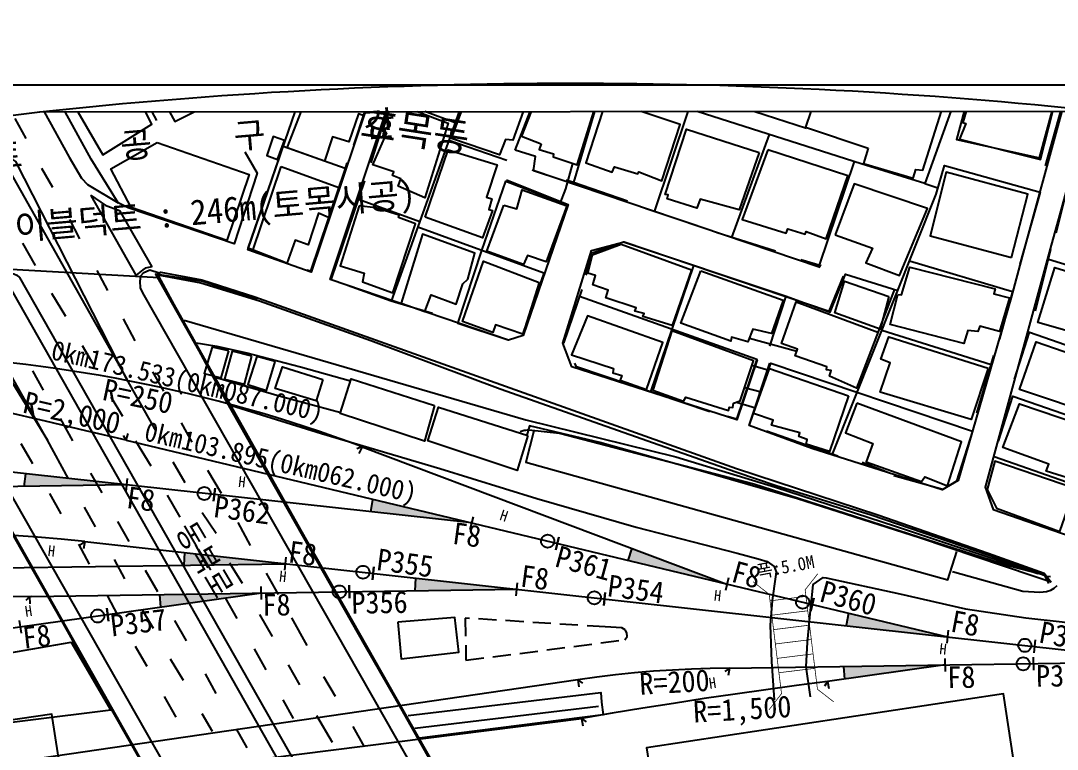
# Model space of a CAD drawing. Header units: millimetres. Extents: x 2406 to 3202, y 1103 to 1810.
# Drawn here: x 2837 to 2980, y 1527.4 to 1628 of the extents above; entities that cross this region are included whole.
import ezdxf
from ezdxf.enums import TextEntityAlignment as Align
from ezdxf.xclip import XClip

# ---------------------------------------------------------------- set-up
doc = ezdxf.new("R2010")
doc.units = ezdxf.units.MM
doc.header["$LTSCALE"] = 10
doc.header["$MEASUREMENT"] = 0
doc.header["$XCLIPFRAME"] = 2
doc.linetypes.add('HIDDEN', pattern=[0.375, 0.25, -0.125])
doc.layers.add('TX-PAPR', color=2, linetype='Continuous', plot=False)
doc.layers.add('TZ-BASE', color=253, linetype='Continuous')
doc.styles.get("Standard").update_dxf_attribs({"font": 'GulimChe.ttf'})

# ---------------------------------------------------------------- blocks, each defined once
blk = doc.blocks.new('JD-222')
at = {"layer": 'TZ-BASE'}
for points in [[(381.22, 117.31), (381.03, 115.55), (395.18, 115.76)], [(429.14, 113.77), (428.84, 112.05), (442.79, 110.51)], [(403.13, 106.43), (403.04, 104.68), (417.08, 104.89)], [(477.99, 102.08), (464.85, 107.03), (464.33, 105.35)], [(449.01, 101.36), (435.06, 102.9), (434.97, 101.16)], [(399.71, 100.63), (399.84, 98.89), (413.75, 100.84)]]:
    blk.add_hatch(color=256, dxfattribs=at).paths.add_polyline_path(points)
h = blk.add_hatch(color=256, dxfattribs=at)
h.paths.add_polyline_path([(525.47, 92.92), (525.28, 91.17), (539.43, 91.38)])
h.paths.add_polyline_path([(494.77, 98.07), (494.47, 96.34), (508.43, 94.8)])
h.paths.add_polyline_path([(508.13, 90.91), (494.09, 90.7), (494.23, 88.96)])
for p, q in [((442.79, 110.51), (333.78, 122.55)), ((395.07, 121.92), (394.71, 122.6)), ((395.07, 121.92), (395.36, 122.88)), ((395.07, 121.92), (508.43, 94.8)), ((427.64, 121.02), (426.91, 120.76)), ((427.64, 121.02), (427.2, 120.12)), ((427.64, 121.02), (477.99, 102.08)), ((381.03, 115.55), (381.22, 117.31)), ((395.08, 114.87), (395.28, 116.66)), ((395.18, 115.76), (337.52, 114.91)), ((407.35, 115.32), (407.16, 113.54)), ((407.16, 113.54), (407.35, 115.32)), ((428.84, 112.05), (429.14, 113.77)), ((442.58, 109.63), (443, 111.38)), ((389.39, 107.95), (388.76, 107.51)), ((389.39, 107.95), (389.22, 106.96)), ((389.39, 107.95), (566.25, 88.41)), ((454.82, 108.55), (454.4, 106.8)), ((454.4, 106.8), (454.82, 108.55)), ((403.13, 106.43), (403.04, 104.67)), ((464.85, 107.03), (464.33, 105.35)), ((377.75, 104.31), (417.08, 104.89)), ((416.98, 104), (417.18, 105.78)), ((416.98, 104), (417.18, 105.78)), ((429.26, 104.45), (429.06, 102.66)), ((429.06, 102.66), (429.26, 104.45)), ((413.76, 99.94), (413.73, 101.74)), ((413.76, 99.94), (413.73, 101.74)), ((425.88, 101.92), (425.91, 100.12)), ((425.91, 100.12), (425.88, 101.92)), ((434.97, 101.16), (435.06, 102.9)), ((448.91, 100.47), (449.11, 102.26)), ((478.2, 102.96), (477.78, 101.21)), ((413.75, 100.84), (366.61, 94.21)), ((381.75, 100.37), (381.23, 99.8)), ((381.75, 100.37), (381.79, 99.37)), ((382.08, 100.37), (449.01, 101.36)), ((399.71, 100.63), (399.84, 98.89)), ((461.19, 100.92), (460.99, 99.14)), ((460.99, 99.14), (461.19, 100.92)), ((392.42, 98.75), (392.67, 96.97)), ((392.67, 96.97), (392.42, 98.75)), ((489.59, 98.38), (490.01, 100.13)), ((490.01, 100.13), (489.59, 98.38)), ((494.77, 98.07), (494.47, 96.34)), ((380.64, 95.28), (380.39, 97.06)), ((508.53, 95.7), (508.33, 93.91)), ((520.41, 92.57), (520.6, 94.36)), ((520.41, 92.57), (520.6, 94.36)), ((520.41, 92.57), (520.6, 94.36)), ((508.15, 90.01), (508.12, 91.81)), ((520.27, 91.99), (520.3, 90.19)), ((520.27, 91.99), (520.3, 90.19)), ((478.33, 90.47), (477.7, 90.03)), ((478.33, 90.47), (478.16, 89.48)), ((478.33, 90.47), (539.43, 91.38)), ((508.13, 90.91), (491.86, 88.62)), ((494.09, 90.7), (494.23, 88.96)), ((457.43, 88.87), (286.31, 63.81)), ((457.43, 88.87), (286.31, 63.81)), ((457.43, 88.87), (286.31, 63.81)), ((457.43, 88.87), (457.58, 87.88)), ((457.43, 88.87), (458.05, 88.41)), ((491.86, 88.62), (491.44, 87.97)), ((491.86, 88.62), (492.07, 87.65)), ((414.95, 78.1), (457.94, 83.52)), ((414.95, 78.1), (457.94, 83.52)), ((414.95, 78.1), (457.94, 83.52)), ((457.94, 83.52), (458.09, 82.53)), ((457.94, 83.52), (458.56, 83.06))]:
    blk.add_line(p, q, dxfattribs=at)
for points, elevation in [([(454.97, 154.61), (455.75, 156.64), (456.75, 160.13)], 55), ([(481.09, 136.03), (487.65, 134.23)], 52), ([(404.48, 135.42), (407.58, 134.92), (411.74, 133.98), (419.16, 132.05), (426.05, 130.11)], 46), ([(481.45, 132.27), (483.78, 131.58)], 51), ([(480.41, 129.19), (482.71, 128.61)], 50), ([(479.31, 127.19), (481.92, 126.4)], 49), ([(449.47, 123.12), (450.03, 123.31), (450.24, 123.34), (450.46, 123.36), (450.66, 123.36), (454.88, 122.89), (481.71, 115.93), (516.94, 104.59), (521.42, 103.43), (521.87, 103.26), (522.12, 103.17), (522.65, 103.12)], 46)]:
    blk.add_lwpolyline(points, dxfattribs=dict(at, elevation=elevation))
at = {"layer": 'TZ-BASE', "const_width": 0.1}
for points in [[(490.53, 103.5), (488.79, 101.28), (490.49, 87.56), (492.72, 85.83)], [(481.61, 102.4), (483.83, 100.66), (485.53, 86.95), (483.8, 84.72)], [(481.61, 102.4), (483.83, 100.66), (485.53, 86.95), (483.8, 84.72)], [(483.94, 99.76), (488.91, 100.38)], [(483.94, 99.76), (488.91, 100.38)], [(484.19, 97.78), (489.15, 98.39)], [(484.19, 97.78), (489.15, 98.39)], [(484.44, 95.79), (489.4, 96.41)], [(484.44, 95.79), (489.4, 96.41)], [(484.68, 93.81), (489.64, 94.42)], [(484.68, 93.81), (489.64, 94.42)], [(484.68, 93.81), (489.64, 94.42)], [(484.68, 93.81), (489.64, 94.42)], [(484.68, 93.81), (489.64, 94.42)], [(484.68, 93.81), (489.64, 94.42)], [(484.93, 91.82), (489.89, 92.44)], [(484.93, 91.82), (489.89, 92.44)], [(484.93, 91.82), (489.89, 92.44)], [(484.93, 91.82), (489.89, 92.44)], [(484.93, 91.82), (489.89, 92.44)], [(484.93, 91.82), (489.89, 92.44)], [(485.17, 89.84), (490.14, 90.45)], [(485.17, 89.84), (490.14, 90.45)], [(485.17, 89.84), (490.14, 90.45)], [(485.17, 89.84), (490.14, 90.45)], [(485.17, 89.84), (490.14, 90.45)], [(485.17, 89.84), (490.14, 90.45)], [(485.42, 87.85), (490.38, 88.47)], [(485.42, 87.85), (490.38, 88.47)], [(485.42, 87.85), (490.38, 88.47)], [(485.42, 87.85), (490.38, 88.47)], [(485.42, 87.85), (490.38, 88.47)], [(485.42, 87.85), (490.38, 88.47)]]:
    blk.add_lwpolyline(points, dxfattribs=at)
at = {"layer": 'TZ-BASE', "flags": 128}
blk.add_lwpolyline([(326.07, 58.3), (387.41, 67.49), (384.82, 84.11), (323.66, 75.19)], close=True, dxfattribs=at)
at = {"layer": 'TZ-BASE', "linetype": 'Continuous'}
for points in [[(513.02, 178.92, 61.57), (505.32, 157.36, 61.3), (496.54, 160.08, 61.42), (460.24, 171.67, 61.12), (445.13, 175.75, 61.12), (442.38, 178.87, 61.09)], [(417.01, 146.47, 54.38), (411.93, 148.42, 54.35), (422.26, 178.52, 58.57)], [(399.32, 166.05, 57.25), (393.24, 177.1, 56.77)], [(421.39, 175.99, 58.21), (429.87, 173.12, 57.63), (426.45, 162.66, 57.02)], [(444.39, 176.59, 61.11), (431.67, 141.12, 53.86), (425.63, 143.27, 53.86)], [(448.77, 161.95, 58.71), (453.24, 173.56, 61.12)], [(511.41, 174.4, 61.51), (524.8, 170.02, 57.37), (521.9, 159.79, 56.11)], [(460.95, 171.44, 61.13), (456.8, 157.5, 57.85), (455.8, 157.81, 57.85)], [(428.92, 160.24, 56.63), (431.95, 170, 59.48)], [(440.51, 165.75, 58.9), (431.64, 169, 59.19)], [(468.01, 153.47, 58.04), (472.77, 167.67, 61.22)], [(416.96, 163.3, 57.33), (415.39, 163.83, 57.33), (414.52, 161.25, 57.33), (415.96, 160.68, 57.33), (416.96, 163.3, 57.33)], [(447.6, 160.52, 58.81), (439.63, 163.31, 58.4)], [(478.69, 149.9, 57.67), (483.88, 164.12, 61.32)], [(425.56, 160.24, 57.18), (425.29, 159.44, 57.18), (416.75, 162.47, 56.32)], [(453.11, 158.5, 58.59), (451.31, 159.12, 58.59), (451.6, 161.11, 58.59), (448.77, 161.95, 58.71)], [(490.77, 146.09, 57.77), (495.59, 160.39, 61.42)], [(425.29, 159.44, 57.18), (420.51, 145.28, 53.99), (420.02, 145.42, 53.99)], [(492.57, 119.99, 51.25), (506.87, 155.88, 56.51), (508.01, 159.87, 56.03), (521.23, 156.17, 55.98), (518.43, 146.21, 54.34)], [(423.43, 144.21, 54.06), (428.02, 157.72, 56.55)], [(444.17, 148.1, 56.34), (447.49, 157.71, 57.32), (456, 154.43, 56.69), (453.67, 147.37, 56.65)], [(464.27, 154.94, 58.12), (456.8, 157.5, 57.85)], [(505.32, 157.36, 61.3), (507.12, 156.77, 56.41)], [(523.44, 150.55, 54.6), (525.37, 158.24, 55.83)], [(427.17, 155.22, 56.09), (435.62, 152.13, 56.11)], [(473.91, 151.51, 57.6), (466.84, 153.86, 58.12)], [(452.72, 144.98, 56.72), (435.34, 151.33, 55.95)], [(484.7, 148.02, 57.67), (476.63, 150.54, 57.67)], [(458.59, 144.71, 56.9), (459.38, 147.8, 56.69), (463.7, 149.32, 56.61), (486.19, 141.8, 55.81)], [(447.79, 135.75, 53.09), (440.84, 138.03, 53.32), (444.17, 148.1, 56.34)], [(520.59, 139.79, 53.14), (522.7, 148.3, 54.6)], [(467.5, 128.6, 52.44), (473.43, 146.07, 56.26)], [(491, 146.02, 57.77), (488.18, 146.84, 57.77)], [(503.21, 146.7, 55.17), (517.39, 142.44, 54.25), (515.59, 135.94, 53.39)], [(522.36, 146.92, 54.37), (548.29, 139.02, 51.86)], [(452.72, 144.98, 56.72), (449.88, 136.82, 53.3)], [(483.92, 134.9, 55.05), (486.19, 141.8, 55.81), (492.26, 139.62, 55.78), (494.35, 144.87, 57), (501.58, 142.61, 54.57)], [(455.47, 135.32, 53.82), (458, 142.74, 56.9)], [(457.67, 141.8, 56.51), (482.11, 133.1, 54.4), (479.33, 124.86, 52.78), (478.08, 125.19, 52.52)], [(437.36, 139.4, 53.56), (431.67, 141.12, 53.86)], [(499.39, 137.11, 53.76), (514.44, 132.39, 53.18)], [(517.7, 130.36, 52.89), (519.76, 136.84, 52.65), (545.33, 127.92, 50.93)], [(514.8, 133.63, 53.39), (512.45, 125.65, 52.02)], [(475.64, 125.87, 52.11), (457.22, 132.04, 52.86), (457.02, 132.56, 52.86)], [(481.1, 124.04, 51.72), (484.07, 132.56, 53.63), (511.89, 123.18, 50.96), (509.68, 116.29, 50.42), (507.78, 115.15, 49.54), (501.05, 117.02, 50.15)], [(515.48, 121.79, 51.59), (517.45, 127.99, 52.91), (530.04, 123.62, 50.9)], [(493.3, 119.73, 51.25), (483.45, 123.18, 51.25)], [(500.21, 117.47, 50.04), (496.64, 118.86, 50.26)], [(527.62, 115.17, 50.13), (514.88, 119.64, 51.59)], [(479.24, 117.56, 49.54), (484.81, 115.7, 50.03), (497.92, 111.65, 49.48), (514.03, 106.11, 48.74)]]:
    blk.add_polyline3d(points, dxfattribs=at)
at = {"layer": 'TZ-BASE'}
for points in [[(446.4, 178.94, 59.72), (446.65, 178.66, 59.72), (488.96, 165.02, 59.58)], [(496.6, 179.83, 75.4), (496.17, 178.5, 75.37), (494.71, 178.89, 62.77), (493.2, 174.64, 62.81), (492.08, 174.85, 64.55), (488.83, 165.13, 64.91), (497.47, 162.25, 75.45)], [(497.47, 162.25, 75.45), (496.82, 160.11, 74.81), (503.68, 158.12, 74.81), (504.08, 159.32, 74.88), (505.04, 159.22, 74.96), (511.38, 179.19, 75.36)], [(395.97, 175.24, 59.84), (397.84, 171.87, 59.84), (398.49, 172.11, 59.84), (401.8, 165.92, 59.77), (407.24, 168.64, 59.7), (402, 178.54, 59.15), (395.97, 175.24, 59.84)], [(378.6, 176.76, 53.26), (387.2, 160.98, 53.87), (388.91, 158.08, 54.02), (389.77, 157.25, 54.01), (393.97, 154.71, 53.95)], [(411.47, 161.75, 54.37), (413.15, 158.77, 54.02), (410.01, 149.06, 52.44), (395.36, 154.01, 53.95), (393.97, 154.71, 53.95), (390.27, 160.73, 53.96), (381.21, 177.08, 53.52)], [(526.77, 176.67, 54.28), (518.73, 147.29, 51.4), (517.23, 141.64, 50.6), (509.91, 116.38, 47.73), (507.69, 115.1, 47.42), (489.73, 120.78, 48.28), (481.07, 123.96, 48.91), (483.92, 132.59, 51.3)], [(530.26, 176.1, 54.37), (523.52, 151.64, 51.78), (522.75, 148.85, 51.47)], [(387.09, 169.52, 60.13), (391.86, 161.32, 60.13), (398.65, 165.56, 60.13), (394.28, 173.68, 60.13), (387.09, 169.52, 60.13)], [(421.77, 173.92, 62.49), (429.32, 171.07, 60.32), (427.81, 166.74, 60.32), (427.14, 166.97, 60.32), (425.81, 163.12, 60.08), (423.57, 163.8, 60.08), (422.45, 160.44, 60.08), (417.32, 162.31, 60.27), (421.77, 173.92, 62.49)], [(443.72, 173.69, 64.06), (451.2, 171.01, 64.9), (448.47, 163.34, 61.75), (447.44, 163.45, 61.75), (446.59, 161.3, 61.75), (439.98, 163.58, 61.75), (443.72, 173.69, 64.06)], [(321.4, 22.97, 49.17), (335.7, 23.12, 49.66), (353.55, 21.89, 50.62), (374.27, 20.69, 51.61), (380.82, 20, 51.92), (384.68, 18.82, 52.19), (386.21, 17.88, 52.19), (389.53, 14.7, 52.23), (396.54, 2.2, 53.09), (404.44, -12.48, 53.69), (427.64, 6.18, 53.75), (429.07, 9.04, 53.75), (429.98, 11.99, 53.75), (430.32, 15.16, 53.75), (430.11, 17.91, 53.6), (429.63, 20.33, 53.58), (427.39, 24.37, 53.84), (419.7, 38.03, 54.33), (391.42, 87.71, 54.99), (357.85, 147.6, 54.01), (348.01, 164.94, 53.35), (345.58, 169.46, 52.97), (343.85, 172.56, 52.59)], [(427.54, 6.51, 54.19), (429.38, 10.04, 54.3), (430.11, 13.27, 54.3), (430.24, 17.19, 54.3), (429.51, 20.17, 54.3), (428.13, 23.03, 54.34), (419.43, 38.05, 56.15), (400.56, 71.68, 57.1), (378.07, 111.38, 57.03), (358.14, 146.75, 55.44), (352.21, 157.43, 54.65), (343.53, 172.52, 53.52)], [(404.44, -12.48, 53.69), (405.32, -13.25, 53.8), (406.05, -13.32, 53.8), (406.49, -13.17, 53.8), (411.87, -8.91, 53.8), (428.88, 4.12, 53.8), (431.18, 7.23, 53.72), (432.21, 9.87, 53.7), (432.69, 12.76, 53.6), (432.87, 15.75, 53.48), (432.49, 19.51, 53.48), (431.4, 22.47, 53.61), (428.63, 27.52, 53.81), (395.22, 86.27, 54.97), (354.15, 158.48, 53.46), (345.93, 172.81, 52.39)], [(429.94, 172.86, 55.83), (420.61, 145.12, 51.62), (411.89, 148.23, 52.39), (416.36, 161.21, 54.55)], [(452.37, 162.82, 61.87), (452.07, 162.06, 61.87), (454.06, 161.47, 61.87), (454.01, 161.03, 61.87), (457.32, 159.94, 61.87), (460.13, 168.96, 61.84), (452.68, 171.69, 61.84), (449.66, 163.88, 61.84), (452.37, 162.82, 61.87)], [(523.49, 169.4, 58.93), (512.31, 172.11, 60.65), (510.56, 165.79, 61.35), (510.96, 165.63, 61.35), (510.1, 163.48, 58.95), (521.26, 160.69, 59.14), (523.49, 169.4, 58.93)], [(522.75, 148.85, 51.47), (513.62, 115.47, 47.71), (514.75, 112.35, 47.4), (537.06, 104.63, 46.33), (539.5, 106.1, 46.33), (556.67, 171.01, 51.17), (550.82, 172.73, 51.96)], [(447.58, 157.87, 55.66), (456.1, 154.47, 54.83), (449.86, 136.39, 50.89), (447.84, 135.76, 50.7), (423.25, 144.13, 51.45), (431.85, 170, 55.83)], [(461.36, 168.93, 63.75), (458.54, 160.21, 65.43), (462.18, 158.92, 65.43), (462.47, 159.67, 65.43), (465.7, 158.7, 61.92), (465.82, 158.96, 61.92), (469.01, 157.73, 61.92), (471.56, 165.49, 61.95), (461.36, 168.93, 63.75)], [(431.04, 164.35, 60.07), (430.47, 164.57, 60.07), (431.83, 168.55, 60.09), (439.52, 165.71, 60.43), (436.29, 155.41, 62.87), (432.63, 157, 62.87), (433.01, 158.02, 62.87), (431.84, 158.48, 59.46), (432.03, 158.97, 59.46), (429.15, 159.93, 59.46), (431.04, 164.35, 60.07)], [(379.72, 166.36, 53.67), (381.26, 163.58, 53.72)], [(482.45, 161.66, 62.41), (479.7, 153.72, 60.79), (474.28, 155.2, 61.16), (473.83, 153.98, 63.26), (469.76, 155.23, 63.26), (469.9, 155.79, 63.26), (469.46, 155.85, 63.26), (472.41, 164.85, 63.26), (482.45, 161.66, 62.41)], [(377.53, 161.87, 53.81), (377.6, 161.44, 53.81), (395.17, 130.34, 54.48), (379.86, 160.39, 53.87), (379.45, 160.69, 53.87), (378.97, 160.82, 53.87)], [(399.37, 163.01, 66.96), (412.08, 158.63, 66.96), (408.96, 149.52, 66.96), (395.78, 154.06, 67), (392.95, 159.41, 67), (399.37, 163.01, 66.96)], [(436.35, 152.72, 60.5), (439.54, 162.02, 60.5), (446.27, 159.93, 60.55), (444.83, 155.5, 60.55), (445.55, 155.23, 60.55), (445.14, 153.79, 60.55), (445.63, 153.66, 60.55), (444.28, 149.87, 60.55), (436.35, 152.72, 60.5)], [(483.64, 162, 61.19), (480.1, 152.38, 61.28), (486.17, 150.51, 61.28), (486.39, 151.1, 61.28), (488.78, 150.38, 61.28), (488.94, 150.74, 61.28), (491.71, 149.75, 61.28), (494.67, 158.41, 61.28), (483.64, 162, 61.19)], [(383.4, 159.48, 53.87), (384.9, 156.85, 53.87)], [(490.88, 145.78, 54.39), (451.12, 159.21, 55.66)], [(517.28, 147.13, 57.2), (519.51, 155.89, 57.2), (508.23, 158.93, 57.2), (506.05, 150.12, 57.2), (517.28, 147.13, 57.2)], [(363.55, 156.36, 53.7), (363.49, 155.8, 53.7), (384.24, 121.95, 54.55), (365.11, 156, 53.71), (364.54, 156.25, 53.71), (364.34, 156.39, 53.71)], [(447.19, 154.38, 58.93), (449, 153.86, 59.21), (449.76, 156.49, 59.22), (455.9, 154.27, 59.33), (453.07, 146.55, 58.88), (450.47, 147.44, 58.88), (449.92, 146.18, 58.8), (444.85, 148.01, 58.89), (447.19, 154.38, 58.93)], [(492.91, 150.26, 59.7), (498.07, 148.45, 59.55), (497.17, 146.4, 59.51), (501.79, 144.68, 59.51), (505.69, 153.93, 62.66), (495.55, 157.34, 62.84), (492.91, 150.26, 59.7)], [(398.65, 145.88, 54.1), (397.73, 145.67, 54.1), (397.37, 145.47, 54.1), (396.48, 144.7, 54.1), (390.26, 155.69, 53.9), (392.21, 154.37, 53.9), (394.19, 153.64, 53.9), (398.65, 145.88, 54.1)], [(427.22, 154.3, 57.25), (424.64, 145.98, 57), (427.93, 144.98, 57), (427.7, 143.81, 59.92), (431.91, 142.26, 59.92), (435.03, 151.79, 59.85), (432.66, 152.68, 59.85), (432.78, 153.01, 59.85), (429.49, 154.02, 59.85), (427.22, 154.3, 57.25)], [(387.28, 152.41, 54.04), (388.63, 149.74, 54.08)], [(433.03, 140.87, 56.16), (436.3, 139.72, 56.14), (437.19, 142.01, 56.13), (440.62, 140.72, 56.38), (441.56, 143.54, 56.56), (442.23, 144.15, 56.56), (443.19, 147.75, 56.16), (435.98, 150.37, 59.14), (433.03, 140.87, 56.16)], [(382.58, 146.06, 54.16), (380.85, 149.11, 54.1)], [(482.16, 133.01, 51.3), (479.36, 124.76, 48.9), (456.61, 132.05, 50.19), (455.36, 135.31, 50.85), (459.32, 148.1, 54.26), (463.8, 149.33, 54.63), (492.09, 139.73, 54.39), (494.08, 144.58, 54.39)], [(463.41, 148.98, 58.57), (473.1, 145.45, 60.81), (470.44, 137.76, 58.56), (466.37, 139.01, 58.56), (466.58, 139.44, 58.56), (465.3, 139.73, 58.56), (465.49, 140.2, 58.56), (461.28, 141.6, 58.58), (461.59, 142.66, 58.63), (459.48, 143.4, 58.64), (459.87, 144.67, 58.64), (458.79, 145.01, 58.64), (459.45, 147.52, 58.68), (463.41, 148.98, 58.57)], [(452.09, 143.69, 58.43), (449.82, 136.58, 58.42), (446.04, 137.84, 58.46), (445.68, 136.8, 58.46), (441.49, 138.3, 58.34), (444.38, 146.63, 58.32), (452.09, 143.69, 58.43)], [(391.04, 145.35, 54.13), (392.49, 142.59, 54.15)], [(399.62, 144.98, 54.1), (398.37, 145.4, 54.23), (397.45, 144.99, 54.27), (397.05, 144.56, 54.25), (396.98, 143.9, 54.25), (397.02, 142.97, 54.25), (397.36, 142.27, 54.25), (460.56, 31.21, 53.27), (462.83, 28.48, 53.1), (465.34, 26.9, 52.97), (468.96, 25.78, 52.86), (472.66, 25.33, 52.72), (476.92, 25.59, 52.4), (482.32, 26.5, 52.2), (495.05, 28.66, 51.68), (503.49, 29.67, 51.51), (512.17, 30.12, 51.33), (520.47, 30.37, 51), (530.2, 29.71, 50.69)], [(413.15, 141.32, 53.22), (405.66, 143.85, 54), (399.12, 144.86, 55.07), (406.92, 131.11, 56.78), (428.49, 92.93, 57.1), (460.84, 35.47, 56.05), (462.78, 32.73, 54.77), (465.62, 29.83, 54.57), (468.36, 28.7, 54.31), (471.4, 28.49, 54.25), (478.45, 29.69, 53.78), (495.46, 32.62, 53.45), (505.54, 34.54, 52.88), (511.7, 35.24, 52.64), (517.61, 35.31, 52.47), (522.65, 34.77, 52.47), (530.09, 33.57, 52.41), (552.11, 29.31, 51.41), (576.61, 24.5, 50.86), (591.37, 21.51, 50.24), (598.45, 19.43, 49.96), (638.46, 5.14, 48.12), (672.89, -9.15, 47.36), (682.84, -14.39, 47.29)], [(399.24, 144.82, 54.2), (405.41, 143.64, 53.17), (413.5, 141.16, 51.85)], [(524.52, 34.39, 50.9), (519.47, 35.18, 51.12), (513.61, 35.32, 51.3), (503.97, 34.38, 51.51), (475.56, 29.15, 52.48), (470.69, 28.62, 52.71), (468.68, 28.83, 52.76), (466.52, 29.52, 52.94), (464.93, 30.63, 53.15), (461.48, 35.51, 53.51), (428.18, 93.42, 54.53), (408.86, 127.46, 54.49), (399.58, 144.56, 54.14), (399.62, 144.98, 54.1), (399.85, 145.11, 53.87), (405.53, 144.08, 52.66), (412.84, 141.71, 51.76), (479.32, 118.02, 48.98), (498.84, 111.64, 47.78), (514.04, 106.33, 47.17), (521.78, 103.57, 46.63), (522.76, 102.36, 46.3)], [(474.4, 145.3, 60.26), (485.75, 141.28, 56.52), (484.13, 136.65, 57.62), (481.59, 137.28, 57.63), (480.89, 135.53, 57.63), (478.63, 136.14, 57.63), (478.55, 135.59, 57.63), (471.62, 138.09, 57.68), (474.4, 145.3, 60.26)], [(501.58, 142.06, 56.17), (502.09, 142, 56.17), (503.26, 145.81, 56.17), (515, 142.83, 56.17), (514.85, 142.14, 56.17), (517.01, 141.59, 56.17), (515.59, 136.95, 56.09), (512.88, 137.68, 56.11), (512.63, 136.92, 56.11), (511.24, 137.06, 56.23), (510.68, 135.28, 55.67), (500.53, 137.9, 56.24), (501.58, 142.06, 56.17)], [(531.74, 135.08, 54.97), (520.89, 138.16, 55.13), (523.23, 145.76, 55.18), (533.91, 142.45, 55.18), (531.74, 135.08, 54.97)], [(500.35, 141.79, 57.54), (499.15, 137.26, 57.54), (492.88, 139.52, 57.68), (494.21, 143.88, 57.68), (500.35, 141.79, 57.54)], [(386.76, 139.02, 54.45), (384.85, 142.19, 54.33)], [(501.11, 142.76, 60.78), (495.87, 129.12, 55.91), (492.17, 130.79, 55.9), (492.37, 131.54, 55.78), (491.73, 131.63, 55.78), (491.78, 132.04, 55.78), (487.41, 133.59, 55.75), (487.75, 134.48, 55.67), (485.51, 135.26, 55.67), (487.54, 141.03, 56.43), (498.84, 136.84, 58.67)], [(413.5, 141.16, 51.85), (428.85, 135.7, 51.75), (446.68, 129.03, 51.26), (479.24, 117.56, 49.54)], [(462.32, 131.85, 55.99), (462.23, 131.23, 56.05), (463.49, 130.85, 56.05), (463.27, 130.22, 56.05), (466.89, 128.95, 56.06), (469.13, 135.41, 58.76), (458.76, 139.11, 58.93), (456.53, 133.73, 55.84), (462.32, 131.85, 55.99)], [(394.68, 138.67, 54.29), (396.27, 135.63, 54.29)], [(403.07, 138.52, 49.01), (450.24, 124.74, 48.23), (470.96, 119.66, 48.2), (484.69, 115.47, 48.03), (501.27, 110.05, 47.67), (520.89, 103.52, 46.39)], [(471.98, 127.3, 54.55), (472.34, 127.86, 54.55), (478.21, 126.02, 54.51), (478.37, 126.51, 54.51), (478.8, 126.46, 54.51), (478.91, 127.03, 54.51), (479.8, 127.38, 54.51), (481.66, 132.89, 54.51), (470.37, 137.02, 55.72), (467.76, 128.85, 57.22), (471.98, 127.3, 54.55)], [(514.03, 131.88, 55.44), (511.71, 124.79, 55.44), (499.13, 128.55, 55.46), (500.52, 132.6, 55.46), (499.22, 133.1, 55.46), (500.32, 136.2, 55.53), (514.03, 131.88, 55.44)], [(390.63, 132.27, 54.6), (389.05, 134.96, 54.52)], [(409.25, 134.26, 47.65), (406.94, 134.79, 47.63), (405.86, 131.12, 47.63), (408.21, 130.56, 47.63), (409.25, 134.26, 47.65)], [(529.49, 125.22, 54.03), (518.38, 128.93, 54.03), (520.69, 135.5, 54.28), (531.83, 131.65, 54.28), (529.49, 125.22, 54.03)], [(412.43, 133.52, 47.67), (409.73, 134.24, 47.67), (408.64, 130.35, 47.67), (411.41, 129.68, 47.67), (412.43, 133.52, 47.67)], [(415.66, 132.78, 47.74), (413.14, 133.47, 47.72), (411.88, 129.6, 47.7), (414.44, 128.79, 47.67), (415.66, 132.78, 47.74)], [(422.21, 130.32, 48.16), (421.29, 127.37, 48.16), (415.66, 129.08, 48.21), (416.66, 132.04, 48.32), (422.21, 130.32, 48.16)], [(494.75, 128.04, 54.51), (492.13, 120.37, 54.34), (488.95, 121.38, 54.34), (489.07, 122.05, 54.34), (487.91, 122.46, 54), (488.07, 122.95, 54), (484.15, 124.01, 54), (484.37, 124.68, 54.1), (481.65, 125.64, 54.16), (483.88, 131.85, 54.16), (494.75, 128.04, 54.51)], [(382.18, 131.49, 54.39), (383.65, 128.83, 54.4)], [(399.22, 123.16, 54.66), (395.17, 130.34, 54.48)], [(398.7, 131.37, 54.42), (400.23, 128.68, 54.42)], [(424.73, 125.72, 45.66), (416.2, 128.03, 45.69), (410.34, 129.73, 45.69), (407.36, 130.59, 45.69)], [(437.66, 126.72, 48.44), (436.25, 121.78, 48.44), (424.6, 125.61, 48.44), (426.13, 130.39, 48.44), (437.66, 126.72, 48.44)], [(394.65, 125.19, 54.66), (393.04, 127.86, 54.65)], [(409.61, 126.74, 45.57), (422.06, 122.86, 45.56), (438.37, 118.04, 45.56), (451.75, 113.9, 45.56), (465.46, 109.91, 45.56), (479.43, 106.32, 45.52), (482.3, 105.55, 45.52), (483.54, 105.19, 45.57), (484.53, 104.51, 45.59), (484.78, 103.78, 45.59), (484.71, 103.07, 45.59), (484.25, 99.83, 45.75), (483.98, 96.41, 45.75), (484.15, 91.39, 45.49), (484.52, 86.12, 45.58)], [(450.54, 122.6, 49.11), (449.03, 117.74, 48.99), (436.71, 121.86, 48.99), (438.18, 126.49, 48.94), (450.54, 122.6, 49.11)], [(495.9, 127.04, 54.08), (494.37, 122.93, 53.94), (498.14, 121.49, 54.1), (497.23, 118.95, 54.1), (504.87, 116.23, 54.1), (505.3, 116.89, 54.1), (508.42, 115.63, 55.3), (510.37, 121.71, 55.3), (495.9, 127.04, 54.08)], [(527.08, 116.1, 50.99), (522.04, 117.67, 52.43), (522.4, 118.64, 52.43), (516.05, 120.92, 53.86), (518.35, 126.95, 53.86), (529.51, 123.18, 53.68), (527.08, 116.1, 50.99)], [(385.96, 124.91, 54.53), (387.68, 121.86, 54.53)], [(402.68, 124.32, 54.48), (404.14, 121.66, 54.53)], [(451.35, 123.21, 45.97), (450.26, 118.91, 45.92), (508.49, 102.66, 45.97), (509.72, 106.55, 45.95)], [(522.76, 102.36, 46.3), (520.27, 103.17, 46.3), (504.59, 108.48, 45.9), (487.75, 113.82, 45.74), (474.01, 117.82, 45.92), (460.45, 121.62, 46.02), (450.77, 123.91, 45.95), (450.39, 122.64, 45.74)], [(387.15, 116.58, 54.63), (384.24, 121.95, 54.55)], [(398.54, 118.34, 54.85), (396.42, 121.78, 54.81)], [(380.57, 121.5, 54.43), (382.15, 118.7, 54.43)], [(403.21, 116.04, 54.78), (401.59, 118.89, 54.68)], [(513.93, 115.12, 54.5), (515.19, 112.57, 54.5), (523.96, 109.31, 54.5), (526.02, 115.29, 50.56), (514.98, 119.02, 54.25), (513.93, 115.12, 54.5)], [(390.16, 117.39, 54.61), (391.75, 114.66, 54.64)], [(406.3, 117.78, 54.62), (408.19, 114.61, 54.62)], [(384.51, 114.58, 54.45), (386.07, 111.77, 54.6)], [(402.55, 111.29, 54.91), (400.78, 114.35, 54.85)], [(390.87, 109.98, 54.74), (389.34, 112.67, 54.74)], [(407.53, 109.05, 54.79), (405.58, 111.89, 54.79)], [(393.91, 110.71, 54.65), (395.47, 107.95, 54.65)], [(410.52, 110.58, 54.62), (412.21, 107.41, 54.63)], [(388.51, 107.59, 54.6), (389.97, 104.84, 54.6)], [(406.41, 104.33, 54.81), (404.72, 107.45, 54.89)], [(514.03, 106.11, 48.74), (521.72, 103.44, 48.74), (522.36, 102.15, 47.96)], [(394.91, 102.81, 54.74), (393.48, 105.45, 54.74)], [(411.13, 102.16, 54.79), (409.39, 104.96, 54.79)], [(397.71, 104.01, 54.65), (399.43, 101.06, 54.65)], [(414.43, 103.57, 54.68), (416.06, 100.62, 54.69)], [(509.11, 103.8, 45.99), (518.84, 101.09, 46.18), (521.2, 100.98, 46.18), (522.1, 101.03, 46.18), (522.71, 101.23, 46.18), (523.14, 101.49, 46.18), (523.55, 101.9, 46.18)], [(489.54, 86.51, 45.63), (488.91, 90.66, 45.57), (489.13, 94.04, 45.75), (489.51, 98.45, 45.57), (489.79, 101.06, 45.57), (489.89, 102.04, 45.57), (491.28, 102.97, 45.57), (491.7, 102.93, 45.57), (501.86, 100.71, 45.56), (510.93, 98.68, 45.69), (519.25, 97.4, 45.81), (524.25, 96.86, 45.91), (529.51, 96.12, 45.92), (530.27, 100.22, 46.27)], [(392.46, 100.52, 54.65), (393.94, 97.7, 54.65)], [(410.39, 97.32, 54.81), (408.79, 100.19, 54.81)], [(398.85, 95.96, 54.74), (397.34, 98.48, 54.74)], [(415.3, 94.82, 54.77), (413.53, 97.89, 54.78)], [(417.92, 97.42, 54.77), (420, 93.61, 54.77)], [(401.74, 97.04, 54.67), (403.37, 94.24, 54.76)], [(396.33, 93.52, 54.65), (397.96, 90.76, 54.65)], [(414.39, 90.24, 54.87), (412.78, 93.12, 54.84)], [(403.01, 88.75, 54.74), (401.21, 91.7, 54.74)], [(419.07, 88.15, 54.74), (417.49, 90.95, 54.77)], [(406.01, 89.7, 54.76), (407.47, 86.98, 54.76)], [(422.33, 89.32, 54.68), (423.95, 86.61, 54.59)], [(400.35, 86.55, 54.65), (401.96, 83.71, 54.62)], [(418.18, 83.5, 54.73), (416.76, 86.11, 54.87)], [(434, 83.92, 45.34), (460.58, 87.1, 45.42), (460.68, 85.79, 45.42), (460.68, 85.79, 45.42), (460.92, 84.03, 45.42), (435.2, 80.74, 45.42)], [(485.81, 68.47, 52.28), (486.14, 67.34, 49.57), (493.86, 68.64, 49.51), (493.68, 69.75, 49.46), (518.21, 73.62, 52.4), (516.18, 86.92, 52.4), (466.91, 79.49, 50.75), (469.02, 65.94, 49.63), (485.81, 68.47, 52.28)], [(434.94, 82.17, 45.31), (460.28, 85.21, 45.22)], [(406.98, 81.74, 54.74), (405.58, 84.15, 54.74)], [(423.57, 80.2, 54.64), (421.38, 83.88, 54.64)], [(410.28, 82.11, 54.76), (411.72, 79.47, 54.76)], [(426.38, 82.4, 54.58), (427.95, 79.63, 54.53)]]:
    blk.add_polyline3d(points, dxfattribs=at)
for points in [[(512.06, 172.03, 61.13), (509.66, 163.44, 58.9), (521.13, 160.9, 59.09), (523.4, 169.3, 59.21)], [(416.47, 159.7, 59.37), (424.45, 156.82, 58.01), (423, 152.67, 58.01), (421.63, 153.27, 58.01), (420.2, 148.9, 58.01), (418.4, 149.54, 58.01), (417.26, 146.34, 58.01), (412.52, 148, 58.01)], [(419.51, 37.94, 54.1), (461.43, 35.38, 53.88), (441.56, 70.18, 54.54), (419.19, 109.58, 54.75), (399.63, 144.35, 54.18), (357.94, 146.7, 53.91), (377.93, 111.8, 54.75), (400.05, 72.63, 54.67)], [(435.55, 47.16, 54.14), (435.87, 46.26, 54.13), (435.76, 45.77, 54.13), (435.35, 45.39, 54.13), (434.88, 45.44, 54.13), (434.37, 45.69, 54.13), (434.18, 45.85, 54.13), (378.73, 143.71, 54.18), (378.6, 144.16, 54.18), (378.7, 144.61, 54.18), (378.91, 144.87, 54.18), (379.3, 144.94, 54.18), (379.57, 144.91, 54.18), (380, 144.71, 54.18), (380.36, 144.41, 54.18)], [(432.59, 96.83, 48.45), (433.02, 91.76, 48.45), (441, 92.66, 48.45), (440.46, 97.44, 48.35)], [(392.98, 84.66, 49.46), (359.3, 80.5, 49.52), (358.38, 87.16, 49.43), (378.22, 90.06, 49.41), (377.97, 92.4, 49.41), (387.5, 94.06, 48.98)], [(323.66, 75.19, 54.75), (326.07, 58.3, 54.8), (387.41, 67.49, 55.12), (384.82, 84.11, 55.12)]]:
    blk.add_polyline3d(points, close=True, dxfattribs=at)
at = {"layer": 'TZ-BASE', "linetype": 'HIDDEN'}
blk.add_polyline3d([(441.87, 97.38, 45.8), (441.98, 91.56, 45.73), (463.91, 94.38, 45.71), (464.21, 94.85, 45.69), (464.18, 95.36, 45.66), (463.94, 95.76, 45.66), (463.51, 96.03, 45.66), (461.18, 96.17, 45.66)], close=True, dxfattribs=at)
at = {"layer": 'TZ-BASE'}
for centre in [(405.86, 114.58), (453.25, 108), (427.77, 103.71), (424.5, 101), (459.7, 100.18), (488.44, 99.58), (391.16, 97.67), (519.11, 93.62), (518.88, 91.07)]:
    blk.add_circle(centre, 0.9, dxfattribs=at)
for centre, radius, start, end in [((357.25, -66.19), 200, 69.3917, 88.489), ((-70.31, -1823.18), 2000, 76.5445, 77.19923), ((367.43, -90.84), 200, 83.6973, 98.7322), ((385.05, -99.61), 200, 90.8501, 98.0028), ((479.15, -57.46), 147.93, 90.3186, 98.4428), ((479.15, -57.46), 147.93, 90.3186, 98.4428), ((479.15, -57.46), 147.93, 90.3186, 98.4428), ((588.37, -667.24), 762, 97.27648, 99.85548), ((588.37, -667.24), 762, 97.27648, 99.85548), ((588.37, -667.24), 762, 97.27648, 99.85548)]:
    blk.add_arc(centre, radius, start, end, dxfattribs=at)
at = {"layer": 'TZ-BASE', "linetype": 'Continuous'}
for s, p in [('동구', (430.65, 168.81)), ('효목동', (427.25, 163.9))]:
    blk.add_text(s, height=4, rotation=351.1742, dxfattribs=at).set_placement(p)
at = {"layer": 'TZ-BASE'}
for s, height, rotation, p in [('0km173.533(0km087.000)', 2.7, 346.8952, (384.56, 133.14)), ('R=250', 3, 348.1322, (391.67, 127.53)), ('R=2,000', 3, 347.0764, (380.67, 125.78)), ('0km103.895(0km062.000)', 2.7, 346.8952, (397.43, 121.94)), ('H', 1.5, 353.6816, (410.51, 115.5)), ('F8', 3, 352.2573, (395, 112.6)), ('P362', 3, 352.2573, (407.06, 111.34)), ('H', 1.5, 341.3508, (446.53, 110.96)), ('F8', 3, 352.2573, (439.99, 107.65)), ('H', 1.5, 353.6816, (384.22, 105.96)), ('F8 ', 3, 352.2573, (417.32, 105.1)), ('P361', 3, 344.7344, (454.11, 104.54)), ('P355', 3, 352.2573, (429.54, 104.03)), ('폭:5.0M', 1.8, 10.5043, (482.26, 102.86)), ('F8', 3, 352.2573, (449.36, 101.76)), ('F8', 3, 344.7344, (478.44, 102.45)), ('H', 1.5, 353.6816, (416.15, 102.44)), ('P354', 3, 352.2573, (461.39, 100.42)), ('P360', 3, 344.7344, (490.65, 99.72)), ('F8', 3, 0.9691, (413.92, 97.7)), ('P356', 3, 0.9691, (426.2, 97.98)), ('H', 1.5, 353.6816, (476.15, 99.8)), ('H', 1.5, 8.4375, (381.24, 97.55)), ('P357', 3, 6.8365, (393.11, 94.84)), ('F8', 3, 349.2615, (508.7, 95.55)), ('F8', 3, 6.8365, (380.99, 93.14)), ('P353', 3, 349.2615, (520.95, 94.03)), ('H', 1.5, 353.6816, (507.26, 92.42)), ('R=200', 3, 3.2985, (466, 86.79)), ('F8', 3, 0.9691, (508.43, 87.71)), ('P352', 3, 0.9691, (520.68, 87.89)), ('H', 1.5, 8.4375, (475.63, 87.62)), ('R=1,500', 3, 3.2985, (473.42, 82.95))]:
    blk.add_text(s, height=height, rotation=rotation, dxfattribs=at).set_placement(p)
at = {"layer": 'TZ-BASE', "linetype": 'Continuous'}
blk.add_text('동북로', height=3, rotation=300.564, dxfattribs=at).set_placement((405.96, 105.47), align=Align.MIDDLE)

msp = doc.modelspace()

# ---------------------------------------------------------------- linework, layer by layer
at = {"layer": 'TX-PAPR'}
msp.add_lwpolyline([(2465.34, 1378.68), (2441.17, 1567.15), (2640.68, 1590.46), (2839.6, 1615.37, -0.053495), (2986.04, 1615.47, -0.055388), (3128.88, 1584.01, -0.026561), (3196.53, 1556.94), (3116.56, 1384.59, 0.026492), (3067.76, 1404.11, 0.055388), (2965.91, 1426.54, 0.052749), (2861.48, 1426.62), (2663.51, 1401.84), (2465.34, 1378.68)], format="xyb", dxfattribs=at)
msp.add_lwpolyline([(2405.89, 1103.05), (3201.89, 1103.05), (3201.89, 1619.05), (2405.89, 1619.05)], close=True, dxfattribs=at)

# ---------------------------------------------------------------- block references
at = {"layer": 'TZ-BASE'}
ref = msp.add_blockref('JD-222', (2456.44, 1448.12), dxfattribs=at)
XClip(ref).set_block_clipping_path([(8.9051011275, -69.4357209567), (-15.2658876471, 119.0326644973), (184.2449980922, 142.3416943764), (383.1604636192, 167.2458469078), (529.6003272401, 167.3541386802), (672.4431654395, 135.8893160824), (740.0938599939, 108.8227985653), (660.1282351947, -63.5301071477), (611.3286590552, -44.013482977), (509.4697626138, -21.5764315509), (405.0398606937, -21.4981905805), (207.0711708519, -46.2838070994)])

# ---------------------------------------------------------------- texts
for s, p in [('토      공     구      간', (2860.73, 1611.52)), ('케이블덕트 : 246m(토목시공)', (2861.58, 1601.56))]:
    msp.add_text(s, height=3.5, rotation=4.8792, dxfattribs=at).set_placement(p, align=Align.MIDDLE_CENTER)

doc.saveas('drawing.dxf')
